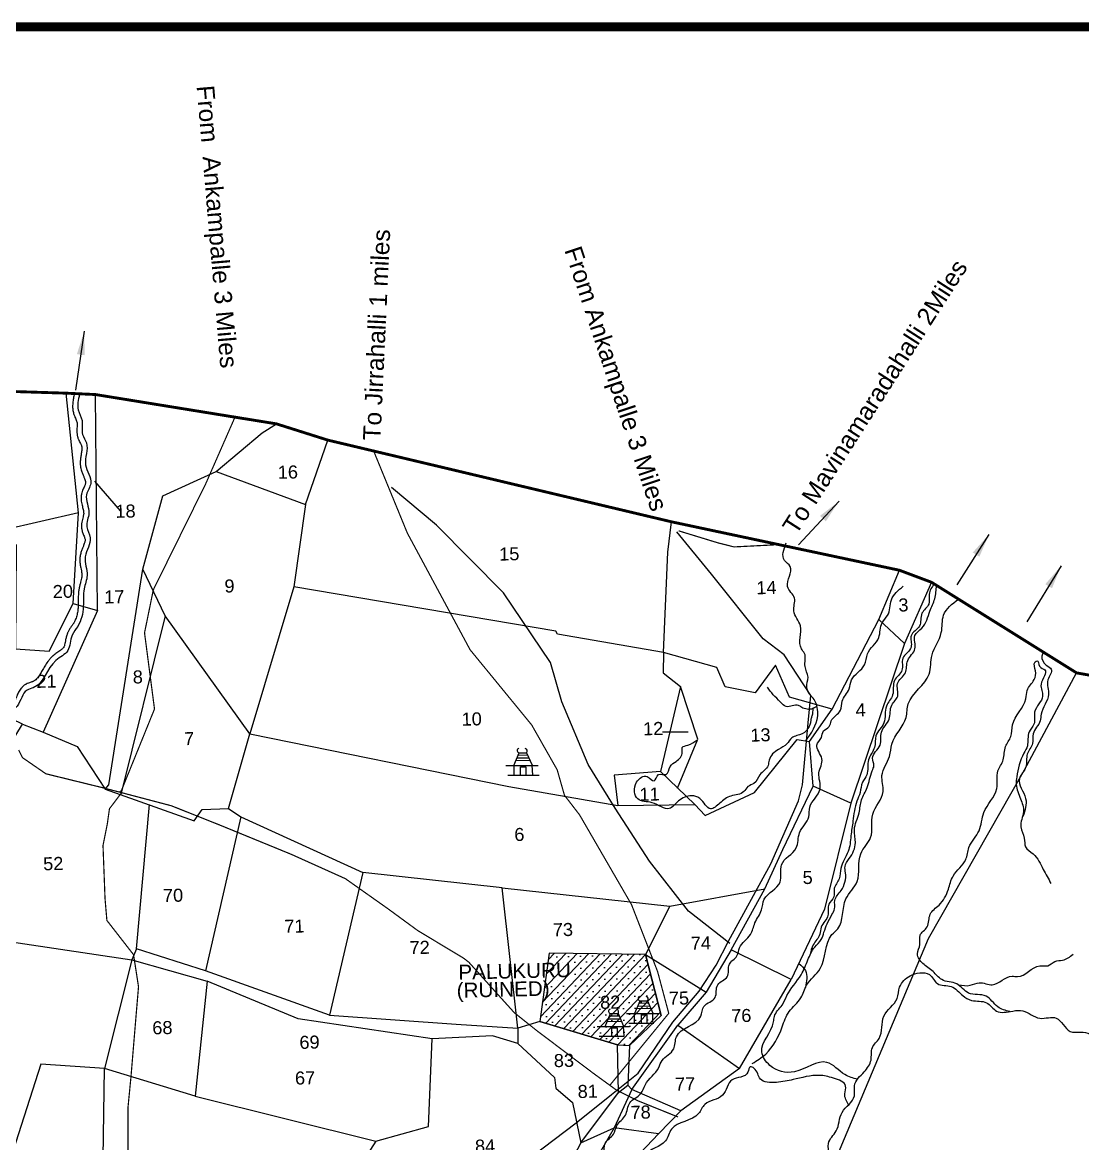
# Model space of a CAD drawing. Header units: feet. Extents: x 738530 to 748259, y 1619282 to 1626133.
# Drawn here: x 744360 to 746137, y 1624255 to 1626133 of the extents above; entities that cross this region are included whole.
import ezdxf
from ezdxf.enums import TextEntityAlignment as Align

# ---------------------------------------------------------------- set-up
doc = ezdxf.new("R2010")
doc.units = ezdxf.units.FT
doc.header["$LTSCALE"] = 15
doc.header["$MEASUREMENT"] = 0
doc.linetypes.add('ACAD_ISO02W100', pattern=[15, 12, -3])
for name, color, linetype in [('PAPER SIZE', 10, 'Continuous'), ('PLOT', 7, 'Continuous'), ('PLOT NO', 7, 'Continuous'), ('ROADS', 6, 'ACAD_ISO02W100'), ('TANKS-STREAM', 4, 'Continuous'), ('VILLAGE', 30, 'Continuous'), ('VILLAGE BOUNDRY', 5, 'Continuous')]:
    doc.layers.add(name, color=color, linetype=linetype)
doc.styles.add('CANAL', font='Cambria.ttf')
doc.styles.get("Standard").update_dxf_attribs({"font": 'arial.ttf'})
doc.linetypes.add('DOTS', pattern='A,1e-06,-3,["●",Standard,S=3,R=0,X=-1.25,Y=-1.25],-3', length=6.000001)
doc.dimstyles.new('CRDS', dxfattribs={"dimtxt": 20, "dimasz": 0.18, "dimexe": 0.18, "dimexo": 0.0625, "dimgap": 0.09, "dimtad": 0, "dimtih": 1, "dimtoh": 1, "dimdec": 0, "dimzin": 2, "dimdsep": 46, "dimtxsty": 'CANAL', "dimcen": 0.09, "dimclrt": 256, "dimadec": 0, "dimazin": 0, "dimtfac": 1, "dimtdec": 0, "dimtofl": 0, "dimtmove": 0, "dimatfit": 3, "dimfxl": 1, "dimtfill": 2, "dimtfillclr": 5, "dimtolj": 1, "dimtzin": 0, "dimarcsym": 0})

msp = doc.modelspace()

# ---------------------------------------------------------------- hatches: boundary and pattern name
at = {"layer": 'VILLAGE'}
h = msp.add_hatch(dxfattribs=at)
h.set_pattern_fill('SACNCR', color=256, scale=150, angle=1.53032, style=0)
h.paths.add_polyline_path([(745357.3, 1624420.8), (745377.3, 1624419.5), (745430.7, 1624469.8), (745404.3, 1624572.4), (745242.6, 1624574.4), (745227.1, 1624460.1)])

# ---------------------------------------------------------------- linework, layer by layer
at = {"layer": 'PAPER SIZE', "color": 5, "const_width": 15}
msp.add_lwpolyline([(738537.5, 1626125.8), (748202.6, 1626125.8), (748202.6, 1619289.5), (738537.5, 1619289.5), (738537.5, 1626125.8)], dxfattribs=at)
at = {"layer": 'PLOT'}
for points in [[(744453.8, 1625311.9), (744433.6, 1625512.3)], [(744486.1, 1625148.1), (744482.6, 1625510)], [(744239, 1625470.5), (744280.9, 1625439.9), (744327.8, 1625283.1), (744349.3, 1625257.9), (744348.6, 1625084), (744404.6, 1625080), (744445.2, 1625160.3), (744486.1, 1625148.1), (744394.7, 1624944.4)], [(744498.7, 1624849.2), (744504.6, 1624856.2), (744561.7, 1625217.5), (744595.6, 1625340.1), (744684.7, 1625380.9), (744761.9, 1625446.1), (744785.9, 1625460.9)], [(744684.7, 1625380.9), (744834.3, 1625325.7), (744871.9, 1625433.7)], [(744524.5, 1625315), (744481.3, 1625364.7)], [(744834.3, 1625325.7), (744815.1, 1625187.8), (744741.1, 1624941.6), (744599.5, 1625139.3), (744561.7, 1625217.5)], [(744445.2, 1625160.3), (744453.8, 1625311.9), (744327.8, 1625283.1)], [(745434.7, 1625078), (745442, 1625245.9), (745447.7, 1625296.9)], [(745883.7, 1625195.6), (745838.7, 1625093), (745795.2, 1625133.2), (745830, 1625215.7)], [(745434.7, 1625078), (745256.7, 1625108.5), (745254.2, 1625113.6), (744815.1, 1625187.8)], [(744599.5, 1625139.3), (744525.2, 1624840.1)], [(745838.7, 1625093), (745748.3, 1624825.5), (745685.3, 1624854), (745679.3, 1624928.9), (745717, 1624983), (745795.2, 1625133.2)], [(745717, 1624983), (745645.6, 1625003), (745622.3, 1625056.6), (745588, 1625010.2), (745538, 1625020.7), (745523.8, 1625052.9), (745434.7, 1625078), (745433.7, 1625043.9), (745463, 1625021), (745429.3, 1624878.6), (745352, 1624872.6), (745357.7, 1624821.6)], [(745196.9, 1622920), (745101.1, 1623175.5), (745122.5, 1623530.2), (745128.5, 1623538.7), (745134.8, 1623594.4), (745247.5, 1623732.3), (745247.6, 1623764.8), (745330.9, 1623864), (745718.7, 1624218.6), (745878.5, 1624599), (746039.4, 1624881.4), (746126.9, 1625043.8)], [(745458.2, 1624850.6), (745492.2, 1624932.7), (745463, 1625021)], [(744210.2, 1624796.5), (744289.5, 1624842.7), (744360.4, 1624958), (744306.7, 1624983.8)], [(744360.4, 1624958), (744394.7, 1624944.4), (744452, 1624920.3), (744498.7, 1624849.2), (744648.1, 1624796.1), (744661.3, 1624815.1), (744705.2, 1624816.5), (744726.3, 1624802.8), (744666.7, 1624544.9), (744551.4, 1624581.4), (744543.5, 1624563)], [(744705.2, 1624816.5), (744741.1, 1624941.6), (745175.5, 1624853.7), (745357.7, 1624821.6), (745487, 1624823.4), (745504.4, 1624805.2), (745586.8, 1624843.3), (745658.3, 1624932.5), (745679.3, 1624928.9)], [(745476, 1624944.5), (745433, 1624944.5)], [(745183.5, 1624888.7), (745183.5, 1624872.5)], [(745215.6, 1624872.5), (745225.9, 1624872.5)], [(745429.3, 1624878.6), (745487, 1624823.4)], [(745748.3, 1624825.5), (745704.3, 1624647.9), (745648.7, 1624530.1), (745548, 1624579.8), (745604.2, 1624682.3), (745634.5, 1624747.9), (745685.3, 1624854)], [(744551.4, 1624581.4), (744573, 1624823.3)], [(744726.3, 1624802.8), (744930.6, 1624709.4), (744874.5, 1624470.7), (744666.7, 1624544.9)], [(745190.4, 1624448.6), (745164.2, 1624683.8), (744930.6, 1624709.4)], [(745164.2, 1624683.8), (745445.1, 1624653.1), (745404.3, 1624572.4), (745242.6, 1624574.4), (745227.1, 1624460.1)], [(745445.1, 1624653.1), (745604.2, 1624682.3)], [(744232.9, 1624609.8), (744543.5, 1624563), (744497.6, 1624381.1)], [(745404.3, 1624572.4), (745430.7, 1624469.8), (745377.3, 1624419.5), (745374.5, 1624353.5)], [(745404.3, 1624572.4), (745506.1, 1624509.1)], [(745548, 1624579.8), (745506.1, 1624509.1), (745458.8, 1624453.5), (745562, 1624381.3), (745648.7, 1624530.1)], [(744543.5, 1624563), (744669.6, 1624527.6), (744649.8, 1624334.7), (744497.6, 1624381.1)], [(744952.4, 1624259.6), (745040.5, 1624283.8), (745047, 1624430.8), (744822.1, 1624464.4), (744669.6, 1624527.6)], [(744874.5, 1624470.7), (745086.9, 1624455.4), (745190.4, 1624448.6), (745190.5, 1624422.9), (745147.7, 1624436), (745047, 1624430.8)], [(745359.3, 1624340.8), (745357.3, 1624420.8), (745227.1, 1624460.1), (745190.4, 1624448.6)], [(745562, 1624381.3), (745463.6, 1624310.4), (745381.2, 1624345.8), (745458.8, 1624453.5)], [(745190.5, 1624422.9), (745251.6, 1624366.2), (745253.9, 1624348.5), (745281.8, 1624324.5), (745295.7, 1624256.8), (745220, 1624112.4)], [(744495.1, 1624231.6), (744497.6, 1624381.1), (744390.9, 1624388.7), (744263.3, 1623992.9)], [(745295.7, 1624256.8), (745359.3, 1624340.8), (745374.5, 1624353.5), (745381.2, 1624345.8)], [(745381.2, 1624345.8), (745351.6, 1624281.6)], [(744649.8, 1624334.7), (744952.4, 1624259.6), (744884.5, 1624154.1), (744495.1, 1624231.6)], [(745463.6, 1624310.4), (745426.3, 1624271.7)], [(744612.8, 1623903.6), (744734.7, 1623928.3), (745028.1, 1623901.8), (745058.8, 1623899), (745147.1, 1623987.9), (745245.4, 1624083.2), (745298.4, 1624141.8), (745344.3, 1624185.6), (745426.3, 1624271.7), (745351.6, 1624281.6), (745251.3, 1624107.7), (745245.4, 1624083.2)], [(745295.7, 1624256.8), (745351.6, 1624281.6)]]:
    msp.add_lwpolyline(points, dxfattribs=at)
at = {"layer": 'PLOT NO'}
for points in [[(745183.5, 1624888.7), (745192.6, 1624910), (745205.1, 1624910), (745214.3, 1624889.1)], [(745170, 1624888.7), (745224.4, 1624888.7)], [(745210.8, 1624897), (745186.7, 1624896.4)], [(745209.1, 1624900.9), (745188.5, 1624900.7)], [(745207, 1624905.8), (745190.6, 1624905.5)], [(745215.6, 1624872.5), (745214.3, 1624889.1)], [(745173.5, 1624872.5), (745215.6, 1624872.5)], [(745194.7, 1624872.6), (745194.7, 1624886.2), (745203.7, 1624886.2), (745203.7, 1624872.5)], [(745386.2, 1624473.9), (745395.2, 1624494.6), (745407.8, 1624494.6), (745416.9, 1624473.7)], [(745413.4, 1624481.6), (745389.3, 1624481)], [(745411.7, 1624485.6), (745391.2, 1624485.3)], [(745409.6, 1624490.4), (745393.3, 1624490.1)], [(745336.6, 1624451.8), (745345.7, 1624473.1), (745358.3, 1624473.1), (745367.4, 1624452.1)], [(745363.9, 1624460.1), (745339.8, 1624459.4)], [(745362.2, 1624464), (745341.7, 1624463.7)], [(745360.1, 1624468.9), (745343.8, 1624468.6)], [(745372.6, 1624473.4), (745427, 1624473.4)], [(745376.2, 1624457.1), (745418.2, 1624457.1)], [(745386.1, 1624457.1), (745386.1, 1624473.8)], [(745397.4, 1624457.2), (745397.4, 1624470.8), (745406.4, 1624470.8), (745406.4, 1624457.1)], [(745416.9, 1624458.9), (745416.9, 1624473.7)], [(745323.1, 1624451.8), (745377.5, 1624451.8)], [(745347.8, 1624435.7), (745347.8, 1624449.3), (745356.8, 1624449.3), (745356.8, 1624435.6)], [(745368.7, 1624435.6), (745367.4, 1624452.1)], [(745326.7, 1624435.6), (745368.7, 1624435.6)]]:
    msp.add_lwpolyline(points, dxfattribs=at)
for centre, radius, start, end in [((745193.1, 1624913.8), 3.84, 108.1137, 262.7738), ((745201.3, 1624912.9), 4.75, 323.1676, 70.9298), ((745395.7, 1624498.4), 3.84, 108.1137, 262.7738), ((745404, 1624497.5), 4.75, 323.1676, 70.9298), ((745346.2, 1624476.9), 3.84, 108.1137, 262.7738), ((745354.5, 1624475.9), 4.75, 323.1676, 70.9298)]:
    msp.add_arc(centre, radius, start, end, dxfattribs=at)
at = {"layer": 'ROADS', "ltscale": 0.1, "const_width": 2}
msp.add_lwpolyline([(744716, 1625471.5), (744667.4, 1625360.9), (744579.4, 1625182.8), (744564.7, 1625110.9), (744581.4, 1624983.3), (744525.9, 1624846.6), (744523, 1624844.5)], dxfattribs=at)
at = {"layer": 'ROADS', "ltscale": 0.15, "const_width": 2}
for points in [[(744948.4, 1625416.2), (745005.2, 1625277.9), (745110.4, 1625082.5), (745213.6, 1624956.6), (745256.3, 1624881.5), (745268.5, 1624838.9), (745293.9, 1624805.9), (745380.9, 1624655.7), (745424.6, 1624543.6), (745443.3, 1624473.6), (745344.8, 1624353.3)], [(745460, 1625281.7), (745526.8, 1625261.3), (745552.7, 1625254.8), (745619.9, 1625258.2)], [(744353.8, 1624914.7), (744360.2, 1624901.8), (744399.4, 1624874.8), (744495.7, 1624851.2), (744609.8, 1624821.2), (744690.2, 1624789.2), (744810.9, 1624739.8), (744901.4, 1624699.1), (744972.9, 1624648.6), (745022.6, 1624612.2), (745099.4, 1624566), (745108.2, 1624559.2), (745184.1, 1624475), (745222.4, 1624444.4), (745315.9, 1624373.9), (745355.5, 1624345.1), (745393.1, 1624326.5), (745458.8, 1624300)], [(744526.1, 1624843), (744505.9, 1624816.2), (744502.3, 1624790.6), (744495.1, 1624754.6), (744498.5, 1624665.7), (744501.6, 1624629.2), (744546.3, 1624571.8), (744554.6, 1624518.3), (744541.9, 1624366.5), (744536.9, 1624315.3), (744537.2, 1624199)]]:
    msp.add_lwpolyline(points, dxfattribs=at)
at = {"layer": 'ROADS', "linetype": 'DOTS', "ltscale": 0.5}
for points in [[(745545.6, 1624590.4), (745476.2, 1624644.9), (745411, 1624728.2), (745353.7, 1624817.3), (745308.5, 1624890.3), (745263.9, 1624995.5), (745244.9, 1625061), (745166.5, 1625178.1), (745054, 1625291.4), (744978.7, 1625354.2)], [(745214.5, 1624234.4), (745288, 1624290.3), (745347.4, 1624337.5), (745391.9, 1624373.6), (745450, 1624458.6), (745494.2, 1624510.5), (745522.6, 1624554.2), (745543.3, 1624594.2), (745614.3, 1624724), (745661, 1624829.4), (745667.5, 1624856.5), (745677.2, 1624960.4), (745681.2, 1625006.2), (745637, 1625074.1), (745601.4, 1625100.7), (745515.1, 1625208.9), (745456.8, 1625279.8)]]:
    msp.add_lwpolyline(points, dxfattribs=at)
at = {"layer": 'TANKS-STREAM'}
for points in [[(744455.6, 1625509.9), (744453.7, 1625484.2), (744460, 1625466.4), (744460.9, 1625443.2), (744467.3, 1625429), (744466, 1625392.3), (744474.6, 1625361.1), (744467.5, 1625342.2), (744471.4, 1625311.4), (744467.9, 1625288.7), (744473.6, 1625270.2), (744465.3, 1625238.4), (744468.4, 1625207.2), (744463.5, 1625184.5), (744462.1, 1625154.9), (744452.7, 1625121.7), (744443.4, 1625107.1), (744436, 1625081.1), (744416.1, 1625064.7), (744378.3, 1625019), (744367.8, 1625015), (744351, 1624988.2), (744343.7, 1624979.8), (744342.4, 1624967), (744342, 1624950.6), (744344.8, 1624930.1), (744346, 1624913.9), (744339.3, 1624901.8), (744341.3, 1624884), (744329.3, 1624850.5), (744333.3, 1624839.4), (744328.4, 1624807), (744331, 1624784.2), (744314.4, 1624751), (744315, 1624726.3), (744301.8, 1624705.8), (744299.1, 1624671.3), (744289.1, 1624653), (744283.2, 1624629.7), (744268.9, 1624604.6), (744258.3, 1624575.6), (744245.3, 1624559.9), (744239.6, 1624527.3), (744226.2, 1624509.6), (744222.1, 1624490.1), (744230.7, 1624462.4), (744241.2, 1624455.4), (744251.2, 1624439.7), (744264.9, 1624433.6), (744275.4, 1624417.8), (744277.2, 1624408), (744300, 1624388.8), (744308, 1624368.8), (744316.3, 1624339.7), (744310.8, 1624323.1), (744314.1, 1624309.3), (744307.7, 1624294.7), (744298.7, 1624269.5), (744288.8, 1624258.6), (744285.7, 1624232.5), (744272.5, 1624213), (744269.5, 1624180.2), (744260.2, 1624166.6), (744262.3, 1624131.9), (744267, 1624111.7), (744270, 1624075.8), (744266.1, 1624058.4), (744266.8, 1624038.7), (744252.2, 1624023), (744241.9, 1624017.1), (744234.6, 1624000.6), (744218.4, 1623985.3), (744197, 1623975.2), (744183.6, 1623954.9), (744160.6, 1623944.2), (744157.5, 1623928.1), (744157.7, 1623907.3), (744156.1, 1623892.6), (744162.5, 1623871.5), (744168.5, 1623839.9), (744179, 1623813.3), (744181.5, 1623794.7), (744190.3, 1623770.1), (744190.2, 1623740.6), (744191.8, 1623738.3)], [(745673.3, 1624929.9), (745692.9, 1624971.6), (745687, 1624999), (745679.5, 1625008.4), (745674.5, 1625019.5), (745676.7, 1625036.5), (745671.7, 1625054.6), (745670.8, 1625076.5), (745665.6, 1625084.2), (745664.1, 1625122.6), (745652.8, 1625147.5), (745653.9, 1625169.1), (745642.5, 1625188.3), (745646.8, 1625221.8), (745637.4, 1625232.3), (745640, 1625261.4)], [(745759.5, 1624363.1), (745738.6, 1624371), (745708.5, 1624391.5), (745653.8, 1624375.6), (745612.9, 1624386.4), (745599.2, 1624408.9), (745619.1, 1624459.6), (745620.3, 1624468.4), (745633.2, 1624487.4), (745641.2, 1624503.2), (745665.2, 1624538.3), (745676.6, 1624563.2), (745688, 1624584.4), (745698.7, 1624597), (745703.4, 1624609.6), (745708.9, 1624623.4), (745716.9, 1624639.1), (745721.3, 1624648.7), (745721.6, 1624662.8), (745732.1, 1624679.2), (745739.6, 1624709.1), (745738.8, 1624719.7), (745745.9, 1624732.8), (745756.2, 1624759.6), (745754.5, 1624781), (745762.2, 1624809.2), (745766.5, 1624831.2), (745776, 1624851.6), (745784.3, 1624879.8), (745787.2, 1624888.3), (745784.9, 1624900.9), (745797.5, 1624922.9), (745799.7, 1624944.3), (745812.7, 1624966.1), (745817, 1624989.8), (745827, 1625004.7), (745826.6, 1625026), (745839.9, 1625043.8), (745843.8, 1625064.5), (745856, 1625084.3), (745856, 1625106.2), (745867.7, 1625118.8), (745881, 1625147.4), (745889.1, 1625168.1), (745892.2, 1625190.3)], [(745888.2, 1625192.8), (745879.7, 1625175.3), (745879.3, 1625159.1), (745867.7, 1625143.7), (745863.5, 1625122.2), (745849.5, 1625106.1), (745849.5, 1625087.1), (745835.6, 1625068.2), (745834.2, 1625048.3), (745821.6, 1625030.9), (745818.5, 1625006.9), (745808.1, 1624988.2), (745804, 1624960.3), (745790.5, 1624938.5), (745788.2, 1624919.1), (745778, 1624898.4), (745775.2, 1624872.8), (745768, 1624860.5), (745764, 1624843.4), (745758.7, 1624829.1), (745752, 1624795.4), (745748.7, 1624771), (745744, 1624744.6), (745731.7, 1624716.4), (745729, 1624698.9), (745720.6, 1624682.4), (745720, 1624668.7), (745711.5, 1624656.3), (745710.2, 1624637.6), (745699, 1624618.1), (745696.6, 1624606), (745685.4, 1624588.5), (745680.4, 1624571.9)], [(744899.1, 1623056.6), (744891.6, 1623074.5), (744880.4, 1623102), (744873.5, 1623115.7), (744865.4, 1623131), (744857.3, 1623149.2), (744852.1, 1623168.2), (744838.7, 1623181.3), (744835, 1623205.2), (744832.8, 1623233.2), (744822.3, 1623252.3), (744817.1, 1623311.8), (744821.2, 1623328.8), (744813.7, 1623351.2), (744824.4, 1623391.1), (744847.2, 1623426.2), (744846.6, 1623447), (744861.2, 1623474.6), (744861.4, 1623495.4), (744878.3, 1623517.2), (744888.1, 1623551.4), (744886, 1623568.3), (744886.8, 1623591), (744880.2, 1623615.3), (744881.4, 1623649.3), (744885.2, 1623660.5), (744882.8, 1623675), (744899, 1623698.6), (744914.7, 1623708.3), (744949, 1623741.9), (744979.2, 1623787.2), (744987.3, 1623798.1), (745002.4, 1623815.2), (745009.1, 1623826.1), (745021.7, 1623839.6), (745032.5, 1623863.9), (745051.9, 1623882.6), (745058.8, 1623899), (745090.2, 1623917.1), (745105.3, 1623940.4), (745131.4, 1623955.5), (745141.5, 1623973.6), (745166.8, 1623996.9), (745189.6, 1624029.1), (745214.4, 1624062.1), (745226.5, 1624085.1), (745249.9, 1624101.7), (745263, 1624120.4), (745284.8, 1624142.4), (745302.3, 1624186.9), (745314.4, 1624204.6), (745320.3, 1624220.6), (745333.9, 1624238.3), (745336.8, 1624256), (745350.7, 1624271.1), (745356.5, 1624285.5), (745370.7, 1624303), (745378, 1624323.8), (745396.6, 1624339.1), (745403.8, 1624353.5), (745426.6, 1624382.8), (745432.1, 1624394.5), (745451.6, 1624414), (745456.1, 1624434.3), (745496.9, 1624468.7), (745502.3, 1624485.3), (745520.9, 1624499.9), (745525.4, 1624521.5), (745541.4, 1624534.7), (745544.9, 1624555.8), (745557.5, 1624569.8), (745561.9, 1624583.4), (745580.3, 1624605.7), (745587.8, 1624625), (745598.9, 1624647.2), (745603.3, 1624664.7), (745629.9, 1624693.2), (745632.3, 1624722.2), (745656.8, 1624750.6), (745662.7, 1624776.1), (745678, 1624802.9), (745679.6, 1624818.7), (745696.9, 1624848.8), (745695.1, 1624876.2), (745700, 1624900.1), (745691.5, 1624922.9), (745699.2, 1624935.7), (745702.6, 1624946.5), (745712.3, 1624954), (745715.5, 1624963.3), (745731, 1624981.1), (745734.1, 1624996.2), (745745.7, 1625017), (745749.7, 1625032), (745771.4, 1625057.3), (745776.4, 1625075.6), (745795.3, 1625103), (745801, 1625127.9), (745810, 1625140), (745816.4, 1625166.1), (745836.4, 1625189)], [(745583.3, 1624389.6), (745605.8, 1624405.4), (745633.4, 1624450.9), (745645.1, 1624476.7), (745664.7, 1624499.5), (745674.3, 1624521), (745697.1, 1624548.6), (745716.9, 1624605.5), (745726.5, 1624615.2), (745740.2, 1624665.1), (745759.1, 1624694.4), (745765.1, 1624740.8), (745781.6, 1624768.2), (745785.3, 1624807.1), (745802.5, 1624845.1), (745800.7, 1624871.9), (745813.3, 1624904), (745817.3, 1624924.6), (745841, 1624969.3), (745844.8, 1624991.7), (745879.8, 1625041.9), (745884.6, 1625073.8), (745900.1, 1625111.2), (745904, 1625140.6), (745928.9, 1625167.4)], [(746071.2, 1625078.6), (746068.5, 1625071.9), (746076.1, 1625057), (746084.4, 1625050), (746078.9, 1625032), (746079.8, 1625007.6), (746067.3, 1624974.5), (746065.8, 1624963.5), (746054.1, 1624941.8), (746053, 1624925.6), (746044.1, 1624907.8), (746041.9, 1624886.1), (746030.9, 1624866.6), (746041.5, 1624833.5), (746037, 1624803.5)], [(746015.1, 1624476.6), (745994.6, 1624484.5), (745975.1, 1624502.4), (745945.9, 1624507.5), (745925.9, 1624522.9), (745900.9, 1624530), (745886.3, 1624543.6), (745869, 1624557.1), (745860.1, 1624573.1), (745864.2, 1624588.9), (745864.5, 1624604.3), (745876.3, 1624618.4), (745881.5, 1624639.5), (745896.3, 1624655), (745911.9, 1624681.3), (745920, 1624703.6), (745941.1, 1624731.1), (745946.3, 1624751.3), (745963.4, 1624779.4), (745971.5, 1624810.1), (745993, 1624849.9), (745995.1, 1624879.6), (746003.9, 1624898.2), (746007.7, 1624920.3), (746016.7, 1624937.1), (746019.7, 1624957), (746041.8, 1625000.5), (746044.2, 1625014.5), (746055.7, 1625032.5), (746058.1, 1625047.2), (746057.6, 1625062.2), (746060.4, 1625064), (746064.7, 1625055.3), (746073.8, 1625048.9), (746067.4, 1625024.8), (746069.9, 1625005), (746056.5, 1624978), (746055.4, 1624957.7), (746047.3, 1624944.8), (746044.3, 1624921.7), (746038.3, 1624909.1), (746026.5, 1624869.8), (746025.6, 1624857.2), (746033, 1624832.7), (746037.8, 1624811.6), (746033.3, 1624785.7), (746039.2, 1624766.9), (746041.2, 1624752.5), (746053.8, 1624740.6), (746071.1, 1624714.7), (746083.9, 1624691.2)], [(745690.7, 1624987.2), (745684.5, 1624983.8), (745666.1, 1624986.1), (745660.7, 1624989.3), (745640.1, 1624987.3), (745630.3, 1624995.2), (745618.4, 1625007.2), (745608.8, 1625019.8)], [(745685, 1624985), (745683.2, 1624971.5), (745681.6, 1624966.1), (745680.8, 1624960.1), (745678.5, 1624954.1), (745674.2, 1624947.1), (745658.2, 1624938.7), (745649.6, 1624934.9), (745641.2, 1624924.8), (745627.3, 1624915.5), (745611.5, 1624897.8), (745609.7, 1624888.5), (745596, 1624873.2), (745586.1, 1624858.6), (745576, 1624853.3), (745569.3, 1624845), (745547.5, 1624837.6), (745528.9, 1624825.5), (745513.4, 1624816.2), (745495.3, 1624833.5), (745481.7, 1624838), (745459.7, 1624829.4), (745444.1, 1624816.4), (745415.6, 1624826.3), (745391.3, 1624832.7), (745386, 1624844.6), (745389.5, 1624860.9), (745407.3, 1624870), (745418.6, 1624863), (745426.2, 1624873.4), (745439.1, 1624873.7), (745445.7, 1624887), (745455.7, 1624895.6), (745465.9, 1624911.2), (745466, 1624918.7), (745475.2, 1624922.8), (745490.4, 1624931.2)], [(745928.7, 1624521.3), (745948.6, 1624520.5), (745963.8, 1624524.8), (745985.6, 1624521.5), (746019, 1624535.9), (746028, 1624535), (746065.2, 1624553.3), (746078.4, 1624553.4), (746090.5, 1624560.5), (746103.4, 1624562.7), (746121, 1624572.5)], [(745661.4, 1624557.1), (745672.5, 1624545.1), (745672.3, 1624517)], [(745666.4, 1624165.6), (745661.3, 1624174.2), (745663.5, 1624188.4), (745689.9, 1624216.7), (745711, 1624237.1), (745710.9, 1624255.7), (745724, 1624276.6), (745733.8, 1624307.5), (745754.4, 1624335.4), (745754.6, 1624352.4), (745771, 1624375.8), (745782.3, 1624395.4), (745784.6, 1624416.1), (745795.9, 1624431.7), (745803.7, 1624468.6), (745826.1, 1624498.6), (745830.3, 1624517.4), (745847.7, 1624536.6), (745863.9, 1624541.2), (745880.3, 1624538.5), (745893.6, 1624523.4), (745916.7, 1624518.4), (745936.2, 1624503.2), (745950.8, 1624495.2), (745976.1, 1624491.2), (745992.7, 1624477.4), (746019.8, 1624477.4), (746036.7, 1624477.8), (746065.3, 1624465.4), (746092.7, 1624465.7), (746116.1, 1624443.4), (746149.2, 1624438.6), (746158, 1624430.1), (746169.1, 1624429.4), (746194.1, 1624418), (746226.3, 1624413.4)], [(745744.6, 1624320.2), (745738.3, 1624338.5), (745739.8, 1624351.7), (745719.2, 1624365), (745695.6, 1624369.7), (745651.7, 1624362.5), (745623.7, 1624358), (745596.8, 1624363.5), (745586.1, 1624381.6), (745580, 1624383.8), (745576.1, 1624375.3), (745549.7, 1624362.3), (745533.4, 1624336.3), (745503.7, 1624321.1), (745493.3, 1624305.6), (745447.8, 1624279.4), (745437.7, 1624259.8), (745404.9, 1624236.4), (745399.4, 1624218), (745354.4, 1624173.4), (745352.4, 1624161), (745328.5, 1624138.7), (745300.4, 1624117.7), (745291.3, 1624102.6), (745256.1, 1624083.2), (745246.5, 1624055.4), (745208.9, 1624023.8), (745200.1, 1623997), (745173.9, 1623967.9), (745165.5, 1623961.6), (745146.8, 1623932.2), (745126.5, 1623919), (745103, 1623903), (745091, 1623884.1), (745059, 1623863), (745040.8, 1623833.1), (745020.5, 1623815), (745013.8, 1623793.7), (744976.7, 1623752.4), (744968.5, 1623732.7), (744934.4, 1623703.3), (744918.2, 1623669.3), (744912.9, 1623632.7), (744914.3, 1623607.9), (744903.8, 1623576.7), (744908.6, 1623544.7), (744880.4, 1623492.2), (744882.6, 1623455.6), (744858.5, 1623395.3), (744860.1, 1623360.9), (744848, 1623307.3), (744855.5, 1623271.1), (744855.1, 1623228.4), (744862.5, 1623204.9), (744865.4, 1623183.8), (744874.9, 1623169.6), (744878.8, 1623149.5), (744890.5, 1623138.2), (744895.6, 1623110.4), (744909.1, 1623086.9), (744908, 1623067), (744894.8, 1623054.4), (744878.1, 1623053.7), (744863.4, 1623056.4), (744842.7, 1623061), (744821, 1623064.6), (744799.4, 1623062.2), (744777.5, 1623067), (744755.8, 1623065.3), (744737.6, 1623073.7), (744716.3, 1623069.3), (744690.3, 1623083), (744672.5, 1623078.8), (744650.7, 1623085.7), (744625.4, 1623090.3), (744603.5, 1623085.4), (744582.3, 1623088.1), (744572.7, 1623083.6), (744551, 1623084.6), (744533.3, 1623076.3), (744517.2, 1623076.3), (744494.3, 1623061.1), (744470.4, 1623054.3), (744467, 1623047.5)]]:
    msp.add_spline(points, degree=3, dxfattribs=at)
msp.add_open_spline([(744447.2, 1625511.3), (744447.1, 1625510.7), (744446.9, 1625510), (744446.5, 1625508.1), (744446.2, 1625506.8), (744445.4, 1625503), (744445, 1625500.5), (744444.3, 1625495.3), (744444.1, 1625492.5), (744444.2, 1625487.6), (744444.3, 1625485.4), (744444.9, 1625482.1), (744445.1, 1625481), (744445.7, 1625478.8), (744446, 1625477.8), (744446.9, 1625475.1), (744447.5, 1625473.6), (744448.6, 1625470.9), (744449.1, 1625469.7), (744450.1, 1625467.5), (744450.5, 1625466.5), (744451.1, 1625464.7), (744451.3, 1625463.9), (744451.5, 1625463.2), (744451.5, 1625463.1), (744451.6, 1625462.8), (744451.6, 1625462.7), (744451.6, 1625462.4), (744451.6, 1625462.2), (744451.7, 1625461.7), (744451.7, 1625461.3), (744451.8, 1625460.1), (744451.8, 1625459), (744451.7, 1625456.7), (744451.6, 1625455.4), (744451.4, 1625452.5), (744451.4, 1625451), (744451.3, 1625447.6), (744451.4, 1625445.8), (744451.7, 1625443.2), (744451.8, 1625442.4), (744452.1, 1625440.8), (744452.3, 1625439.9), (744452.6, 1625438.7), (744452.7, 1625438.3), (744452.9, 1625437.6), (744453, 1625437.3), (744453.4, 1625436.3), (744453.6, 1625435.6), (744454.4, 1625433.6), (744455, 1625432.3), (744456.2, 1625430), (744456.8, 1625429), (744457.7, 1625427.1), (744458.2, 1625426.3), (744458.8, 1625425), (744459, 1625424.4), (744459.2, 1625423.9), (744459.2, 1625423.8), (744459.3, 1625423.6), (744459.3, 1625423.5), (744459.4, 1625423.1), (744459.5, 1625422.9), (744459.6, 1625422.1), (744459.7, 1625421.4), (744459.7, 1625419.8), (744459.7, 1625419), (744459.6, 1625417), (744459.4, 1625416), (744459.1, 1625413.7), (744458.9, 1625412.4), (744458.4, 1625409.3), (744458.1, 1625407.3), (744457.4, 1625403.1), (744457.2, 1625400.9), (744456.9, 1625396.6), (744456.9, 1625394.5), (744457.1, 1625391.6), (744457.2, 1625390.9), (744457.4, 1625389.5), (744457.5, 1625388.7), (744457.7, 1625387.3), (744457.9, 1625386.7), (744458.4, 1625384.7), (744458.7, 1625383.4), (744459.7, 1625380.1), (744460.5, 1625378.2), (744461.9, 1625374.7), (744462.6, 1625373.1), (744463.8, 1625370.1), (744464.4, 1625368.7), (744465.3, 1625366.3), (744465.6, 1625365.2), (744465.9, 1625363.7), (744466, 1625363.2), (744466, 1625362.4), (744466, 1625362.1), (744466, 1625361.8), (744466, 1625361.7), (744466, 1625361.6), (744466, 1625361.6), (744466, 1625361.4), (744465.9, 1625361.4), (744465.9, 1625361.1), (744465.8, 1625361), (744465.6, 1625360.3), (744465.4, 1625359.7), (744464.8, 1625358.2), (744464.4, 1625357.4), (744463.6, 1625355.5), (744463.1, 1625354.5), (744462, 1625352.2), (744461.5, 1625351), (744460.4, 1625348.4), (744459.9, 1625346.9), (744459.4, 1625344.8), (744459.3, 1625344.4), (744459.1, 1625343.5), (744459, 1625343.1), (744458.8, 1625342.3), (744458.8, 1625341.9), (744458.6, 1625340.7), (744458.5, 1625340), (744458.4, 1625337.4), (744458.4, 1625335.6), (744458.6, 1625332.2), (744458.9, 1625330.6), (744459.4, 1625327.6), (744459.7, 1625326.2), (744460.3, 1625323.5), (744460.6, 1625322.2), (744461.3, 1625319.8), (744461.5, 1625318.7), (744462.1, 1625316.3), (744462.3, 1625315.1), (744462.6, 1625312.9), (744462.7, 1625312), (744462.7, 1625311), (744462.7, 1625310.8), (744462.7, 1625310.3), (744462.7, 1625310), (744462.6, 1625309.1), (744462.5, 1625308.7), (744462.2, 1625307.3), (744462, 1625306.2), (744461.4, 1625303.7), (744461, 1625302.4), (744460.3, 1625299.4), (744460, 1625297.8), (744459.4, 1625294.5), (744459.2, 1625293), (744459.1, 1625290.1), (744459.1, 1625288.8), (744459.2, 1625287.1), (744459.2, 1625286.7), (744459.3, 1625285.9), (744459.3, 1625285.6), (744459.4, 1625284.9), (744459.5, 1625284.6), (744459.6, 1625283.7), (744459.8, 1625283.1), (744460.2, 1625281.3), (744460.5, 1625280.2), (744461.1, 1625278.2), (744461.5, 1625277.2), (744462.3, 1625275), (744462.8, 1625273.8), (744463.7, 1625271.7), (744464, 1625270.7), (744464.6, 1625269.1), (744464.8, 1625268.4), (744465, 1625267.7), (744465, 1625267.5), (744465.1, 1625267.3), (744465.1, 1625267.2), (744465.1, 1625267.1), (744465.1, 1625267), (744465.1, 1625266.8), (744465.1, 1625266.6), (744465.1, 1625266), (744465.1, 1625265.5), (744464.9, 1625264.4), (744464.7, 1625263.7), (744464.3, 1625262.2), (744464, 1625261.3), (744463.4, 1625259.5), (744463, 1625258.5), (744462, 1625255.9), (744461.4, 1625254.3), (744460, 1625250.8), (744459.3, 1625249), (744458, 1625244.9), (744457.4, 1625242.8), (744456.9, 1625239.9), (744456.8, 1625239.3), (744456.5, 1625237.6), (744456.4, 1625236.5), (744456.3, 1625234.3), (744456.3, 1625233.2), (744456.4, 1625229.9), (744456.6, 1625227.8), (744457.1, 1625223.7), (744457.5, 1625221.8), (744458.1, 1625218.2), (744458.5, 1625216.5), (744459.1, 1625213.4), (744459.3, 1625211.9), (744459.6, 1625209.3), (744459.7, 1625208.1), (744459.7, 1625206.8), (744459.7, 1625206.6), (744459.7, 1625206.2), (744459.7, 1625205.9), (744459.6, 1625205.3), (744459.6, 1625204.8), (744459.3, 1625203.1), (744459.1, 1625201.7), (744458.4, 1625198.8), (744458, 1625197.2), (744457.1, 1625193.8), (744456.6, 1625192), (744455.9, 1625189.3), (744455.7, 1625188.5), (744455.4, 1625187.1), (744455.3, 1625186.5), (744455.1, 1625185.5), (744455, 1625185), (744454.8, 1625184), (744454.7, 1625183.5), (744454.5, 1625182), (744454.4, 1625181.1), (744454.1, 1625178.2), (744453.9, 1625176.3), (744453.7, 1625171.4), (744453.6, 1625168.4), (744453.6, 1625162.7), (744453.6, 1625159.9), (744453.5, 1625156.5), (744453.5, 1625155.6), (744453.4, 1625154.1), (744453.3, 1625153.5), (744453.3, 1625152.1), (744453.2, 1625151.5), (744453, 1625149.5), (744452.9, 1625148.3), (744452.3, 1625144.4), (744451.8, 1625141.9), (744450.4, 1625136.8), (744449.5, 1625134.3), (744448.1, 1625131.2), (744447.8, 1625130.5), (744447.2, 1625129.3), (744446.9, 1625128.8), (744446.5, 1625128), (744446.2, 1625127.7), (744445.9, 1625127.1), (744445.7, 1625126.8), (744445.4, 1625126.3), (744445.2, 1625126), (744444.7, 1625125.2), (744444.3, 1625124.6), (744443, 1625122.9), (744442.1, 1625121.6), (744440.2, 1625118.9), (744439.2, 1625117.3), (744437.8, 1625115), (744437.4, 1625114.3), (744436.7, 1625112.9), (744436.3, 1625112.2), (744435.8, 1625111), (744435.6, 1625110.5), (744435.1, 1625109.4), (744435, 1625108.9), (744434.4, 1625107.3), (744434.1, 1625106.3), (744433.3, 1625103.4), (744432.8, 1625101.5), (744432.2, 1625098.1), (744431.9, 1625096.4), (744431.3, 1625093.5), (744431.1, 1625092.1), (744430.5, 1625089.8), (744430.2, 1625088.8), (744429.7, 1625087.5), (744429.5, 1625087.1), (744429.3, 1625086.7), (744429.3, 1625086.6), (744429.2, 1625086.4), (744429.1, 1625086.3), (744429, 1625086.2), (744429, 1625086.1), (744428.8, 1625085.9), (744428.7, 1625085.7), (744428.2, 1625085.2), (744427.8, 1625084.7), (744426.6, 1625083.7), (744426, 1625083.2), (744424.4, 1625082), (744423.5, 1625081.4), (744421.6, 1625080.1), (744420.6, 1625079.4), (744418.3, 1625077.9), (744417.2, 1625077.1), (744415.1, 1625075.6), (744414.3, 1625075), (744413, 1625073.9), (744412.5, 1625073.5), (744411.7, 1625072.8), (744411.3, 1625072.5), (744410.6, 1625071.8), (744410.2, 1625071.4), (744409.1, 1625070.4), (744408.4, 1625069.7), (744406.4, 1625067.6), (744405.2, 1625066.1), (744402, 1625062.1), (744400.2, 1625059.5), (744397, 1625054.4), (744395.6, 1625051.9), (744392.8, 1625047.1), (744391.5, 1625044.9), (744389, 1625040.7), (744387.8, 1625038.8), (744385.6, 1625035.8), (744384.7, 1625034.6), (744382.8, 1625032.7), (744381.9, 1625031.8), (744380.2, 1625030.6), (744379.4, 1625030.1), (744378.4, 1625029.6), (744378.2, 1625029.5), (744377.8, 1625029.3), (744377.7, 1625029.2), (744377.4, 1625029.1), (744377.3, 1625029.1), (744377, 1625029), (744376.9, 1625028.9), (744376.5, 1625028.8), (744376.1, 1625028.7), (744375, 1625028.3), (744374.2, 1625028), (744372.3, 1625027.4), (744371.2, 1625027.1), (744368.8, 1625026.2), (744367.6, 1625025.6), (744365.9, 1625024.7), (744365.5, 1625024.5), (744364.4, 1625023.9), (744363.8, 1625023.5), (744362.4, 1625022.5), (744361.8, 1625022), (744360, 1625020.5), (744359, 1625019.3), (744357.1, 1625017.1), (744356.2, 1625015.9), (744354.8, 1625013.7), (744354.1, 1625012.6), (744353, 1625010.4), (744352.5, 1625009.3), (744351.3, 1625006.7), (744350.6, 1625005.2), (744349.4, 1625002.5), (744348.8, 1625001.2), (744347.7, 1624998.8), (744347.2, 1624997.8), (744346.4, 1624996.5), (744346.1, 1624996.1), (744345.7, 1624995.5), (744345.5, 1624995.3), (744345.3, 1624995), (744345.2, 1624994.9), (744345, 1624994.7), (744345, 1624994.6), (744344.6, 1624994.2), (744344.4, 1624994), (744343.7, 1624993.2), (744343.1, 1624992.7), (744341.8, 1624991.4), (744341.1, 1624990.7), (744339.6, 1624989), (744339, 1624988.2), (744337.9, 1624986.7), (744337.5, 1624986.1), (744336.9, 1624985.1), (744336.7, 1624984.8), (744336.4, 1624984.1), (744336.2, 1624983.8), (744335.9, 1624983.2), (744335.8, 1624982.9), (744335.4, 1624982), (744335.2, 1624981.4), (744334.6, 1624979.5), (744334.3, 1624978.3), (744333.9, 1624975.9), (744333.8, 1624974.8), (744333.7, 1624972.7), (744333.7, 1624971.7), (744333.6, 1624969.9), (744333.7, 1624969), (744333.7, 1624967.7), (744333.7, 1624967.1), (744333.7, 1624966.3), (744333.7, 1624966.1), (744333.7, 1624965.6), (744333.7, 1624965.4), (744333.7, 1624965), (744333.7, 1624964.8), (744333.7, 1624964.3), (744333.7, 1624963.9), (744333.7, 1624962.7), (744333.7, 1624961.9), (744333.6, 1624959.4), (744333.5, 1624957.8), (744333.4, 1624954.2), (744333.3, 1624952.3), (744333.3, 1624949.6), (744333.3, 1624948.8), (744333.3, 1624947.3), (744333.4, 1624946.6), (744333.5, 1624944.3), (744333.6, 1624942.9), (744334.1, 1624938.4), (744334.5, 1624935.5), (744335.2, 1624931.7), (744335.4, 1624930.9), (744335.7, 1624929.3), (744335.9, 1624928.6), (744336.2, 1624927.4), (744336.3, 1624926.9), (744336.5, 1624926.1), (744336.6, 1624925.7), (744336.7, 1624924.9), (744336.8, 1624924.6), (744337.1, 1624923.5), (744337.2, 1624922.8), (744337.6, 1624921.2), (744337.8, 1624920.3), (744338, 1624918.8), (744338.1, 1624918.1), (744338.1, 1624917.4), (744338.1, 1624917.1), (744338.1, 1624916.9), (744338, 1624916.8), (744338, 1624916.8)], degree=3, knots=[0, 0, 0, 0, 1.957375, 1.957375, 5.872126, 5.872126, 12.732151, 12.732151, 19.592175, 19.592175, 24.649026, 24.649026, 27.155588, 27.155588, 29.662151, 29.662151, 33.814718, 33.814718, 37.967286, 37.967286, 42.119853, 42.119853, 46.272421, 46.272421, 47.069798, 47.069798, 48.068834, 48.068834, 49.06787, 49.06787, 51.065941, 51.065941, 55.305569, 55.305569, 59.545197, 59.545197, 63.784825, 63.784825, 68.024453, 68.024453, 69.57655, 69.57655, 71.404842, 71.404842, 72.123315, 72.123315, 72.841788, 72.841788, 74.278734, 74.278734, 77.665782, 77.665782, 81.052831, 81.052831, 84.439879, 84.439879, 87.826927, 87.826927, 88.738266, 88.738266, 89.649605, 89.649605, 91.472284, 91.472284, 95.671215, 95.671215, 99.870147, 99.870147, 104.069078, 104.069078, 108.26801, 108.26801, 114.067265, 114.067265, 119.86652, 119.86652, 124.636202, 124.636202, 126.258654, 126.258654, 127.79314, 127.79314, 129.327626, 129.327626, 132.396599, 132.396599, 137.555622, 137.555622, 142.714644, 142.714644, 147.873667, 147.873667, 153.032689, 153.032689, 156.579822, 156.579822, 160.126954, 160.126954, 161.013848, 161.013848, 161.796977, 161.796977, 162.580105, 162.580105, 164.146362, 164.146362, 167.547929, 167.547929, 170.949497, 170.949497, 174.351065, 174.351065, 177.752633, 177.752633, 181.154201, 181.154201, 182.126674, 182.126674, 182.917005, 182.917005, 183.707335, 183.707335, 185.287997, 185.287997, 189.130861, 189.130861, 192.973725, 192.973725, 196.816589, 196.816589, 200.659453, 200.659453, 204.502318, 204.502318, 209.342363, 209.342363, 214.182408, 214.182408, 215.263852, 215.263852, 217.426738, 217.426738, 219.589624, 219.589624, 223.885843, 223.885843, 228.182062, 228.182062, 232.478281, 232.478281, 236.040631, 236.040631, 238.619272, 238.619272, 239.422841, 239.422841, 240.051956, 240.051956, 240.681072, 240.681072, 241.939302, 241.939302, 244.455763, 244.455763, 246.972224, 246.972224, 250.663569, 250.663569, 254.354915, 254.354915, 258.04626, 258.04626, 259.791428, 259.791428, 260.556328, 260.556328, 261.321229, 261.321229, 262.851029, 262.851029, 266.562424, 266.562424, 270.273818, 270.273818, 273.985212, 273.985212, 277.696607, 277.696607, 282.983865, 282.983865, 288.271123, 288.271123, 293.558381, 293.558381, 294.802204, 294.802204, 297.289849, 297.289849, 299.777494, 299.777494, 305.173979, 305.173979, 310.570464, 310.570464, 315.966949, 315.966949, 321.363434, 321.363434, 326.759919, 326.759919, 327.916654, 327.916654, 329.073389, 329.073389, 331.386859, 331.386859, 337.01541, 337.01541, 342.643962, 342.643962, 348.272513, 348.272513, 350.562421, 350.562421, 352.072125, 352.072125, 353.370467, 353.370467, 354.668809, 354.668809, 357.265494, 357.265494, 362.458862, 362.458862, 371.349583, 371.349583, 380.240304, 380.240304, 383.222843, 383.222843, 385.566189, 385.566189, 387.909534, 387.909534, 392.596226, 392.596226, 401.969609, 401.969609, 412.65536, 412.65536, 415.707682, 415.707682, 417.997592, 417.997592, 419.713505, 419.713505, 420.95718, 420.95718, 422.200855, 422.200855, 424.688206, 424.688206, 429.478592, 429.478592, 434.268977, 434.268977, 436.157346, 436.157346, 437.833337, 437.833337, 439.074624, 439.074624, 440.315912, 440.315912, 442.798487, 442.798487, 447.637989, 447.637989, 452.477492, 452.477492, 457.316995, 457.316995, 462.156497, 462.156497, 465.581697, 465.581697, 466.683582, 466.683582, 467.589307, 467.589307, 468.495031, 468.495031, 470.30648, 470.30648, 474.201415, 474.201415, 478.09635, 478.09635, 481.991286, 481.991286, 485.886221, 485.886221, 489.781156, 489.781156, 492.39562, 492.39562, 493.84194, 493.84194, 495.024513, 495.024513, 496.207086, 496.207086, 498.572232, 498.572232, 503.302523, 503.302523, 511.494122, 511.494122, 519.685721, 519.685721, 527.87732, 527.87732, 536.068919, 536.068919, 542.527545, 542.527545, 548.986171, 548.986171, 554.283011, 554.283011, 555.816069, 555.816069, 556.740413, 556.740413, 557.473602, 557.473602, 558.206791, 558.206791, 559.673169, 559.673169, 562.515459, 562.515459, 565.35775, 565.35775, 568.200041, 568.200041, 568.932366, 568.932366, 570.397017, 570.397017, 571.861668, 571.861668, 574.874846, 574.874846, 577.888024, 577.888024, 580.901203, 580.901203, 583.914381, 583.914381, 588.5268, 588.5268, 593.139219, 593.139219, 597.751637, 597.751637, 600.256538, 600.256538, 601.887766, 601.887766, 602.645042, 602.645042, 603.402318, 603.402318, 604.916871, 604.916871, 607.435368, 607.435368, 609.953865, 609.953865, 612.052604, 612.052604, 613.219253, 613.219253, 613.85626, 613.85626, 614.362736, 614.362736, 614.869211, 614.869211, 615.882162, 615.882162, 618.138845, 618.138845, 620.395528, 620.395528, 622.652211, 622.652211, 624.908894, 624.908894, 626.508059, 626.508059, 627.456549, 627.456549, 628.143108, 628.143108, 628.829667, 628.829667, 630.202786, 630.202786, 632.949024, 632.949024, 638.441499, 638.441499, 643.933975, 643.933975, 646.00563, 646.00563, 648.077285, 648.077285, 652.220595, 652.220595, 660.507215, 660.507215, 663.061196, 663.061196, 665.071837, 665.071837, 666.436614, 666.436614, 667.55606, 667.55606, 668.675506, 668.675506, 670.914398, 670.914398, 674.541024, 674.541024, 678.167649, 678.167649, 680.813542, 680.813542, 682.951877, 682.951877, 682.951877, 682.951877], dxfattribs=at)
at = {"layer": 'VILLAGE'}
msp.add_lwpolyline([(745357.3, 1624420.8), (745377.3, 1624419.5), (745430.7, 1624469.8), (745404.3, 1624572.4), (745242.6, 1624574.4), (745227.1, 1624460.1), (745357.3, 1624420.8)], dxfattribs=at)
at = {"layer": 'VILLAGE BOUNDRY', "linetype": 'ACAD_ISO02W100', "ltscale": 0.2, "const_width": 4.81}
for points in [[(743826.1, 1625644.2), (743831.8, 1625646), (744163.4, 1625520.8), (744433.6, 1625512.3), (744482.6, 1625510), (744734.4, 1625469.2)], [(744163.4, 1625520.8), (744433.6, 1625512.3), (744482.6, 1625510), (744785.9, 1625460.9), (744871.9, 1625433.7), (745447.7, 1625296.9), (745830, 1625215.7), (745883.7, 1625195.6), (746126.9, 1625043.8), (746269, 1625018.6)]]:
    msp.add_lwpolyline(points, dxfattribs=at)

# ---------------------------------------------------------------- texts
at = {"layer": 'PLOT NO'}
for s, rotation, p in [('From  Ankampalle 3 Miles', 274.8414, (744651.9, 1626026.7)), ('To Jirrahalli 1 miles', 87.34, (744960.1, 1625432.5)), ('From Ankampalle 3 Miles ', 288.3672, (745268.1, 1625752.1)), ('To Mavinamaradahalli 2Miles', 57.3326, (745656.9, 1625273.5))]:
    msp.add_text(s, height=29.429, rotation=rotation, dxfattribs=at).set_placement(p)
for s, height, p in [('16', 21.82, (744804.9, 1625380.1)), ('18', 21.82, (744532.8, 1625314.7)), ('15', 21.82, (745176, 1625243.1)), ('20', 21.82, (744427.8, 1625180.3)), ('9', 21.8, (744707.1, 1625189.4)), ('14', 21.82, (745607, 1625186.7)), ('17', 21.82, (744514, 1625171.2)), ('3', 21.8, (745836.6, 1625157.6)), ('21', 21.82, (744400.3, 1625029.9)), ('8', 21.8, (744553.4, 1625037.1)), ('4', 21.8, (745764.9, 1624981.8)), ('10', 21.82, (745113, 1624966.6)), ('12', 21.82, (745417.2, 1624950.5)), ('13', 21.82, (745597, 1624939.9)), ('7', 21.8, (744639.4, 1624933.7)), ('11', 21.82, (745411.1, 1624840.7)), ('6', 21.8, (745192.9, 1624773.2)), ('52', 21.82, (744411.7, 1624724.4)), ('5', 21.8, (745676.1, 1624701.1)), ('70', 21.82, (744612.5, 1624671.2)), ('71', 21.82, (744815.8, 1624619.6)), ('73', 21.82, (745265.9, 1624613.8)), ('72', 21.82, (745025.8, 1624583.9)), ('74', 21.82, (745497.1, 1624591.2)), ('82', 21.82, (745345.2, 1624492.2)), ('75', 21.82, (745460.4, 1624499.1)), ('76', 21.82, (745564.8, 1624469.8)), ('68', 21.82, (744594.6, 1624449.6)), ('69', 21.82, (744841.2, 1624425.2)), ('83', 21.82, (745267.6, 1624394.7)), ('67', 21.82, (744833.8, 1624365.4)), ('77', 21.82, (745470.7, 1624355.3)), ('81', 21.82, (745307.5, 1624342.9)), ('78', 21.82, (745396.1, 1624308)), ('84', 21.82, (745135.5, 1624251.3))]:
    msp.add_text(s, height=height, rotation=1.2772, dxfattribs=at).set_placement(p, align=Align.MIDDLE_CENTER)
at = {"layer": 'VILLAGE'}
for s, p in [('PALUKURU', (745090.9, 1624530.1)), ('(RUINED)', (745088.1, 1624499.7))]:
    msp.add_text(s, height=24.8, rotation=1.2772, dxfattribs=at).set_placement(p)

# ---------------------------------------------------------------- leaders
at = {"layer": 'PLOT NO', "color": 5}
for points, override in [([(744463.7, 1625616.4), (744449.2, 1625517.4)], {"dimasz": 40, "dimgap": 0.09, "dimtad": 0}), ([(745729, 1625331.6), (745660.8, 1625258.4)], {"dimasz": 40}), ([(745980, 1625275.6), (745925.9, 1625191.4)], {"dimasz": 40}), ([(746100.9, 1625223.1), (746043.6, 1625129.3)], {"dimasz": 40, "dimgap": 0.09, "dimtad": 0})]:
    msp.add_leader(points, dimstyle='CRDS', override=override, dxfattribs=at)

doc.saveas('drawing.dxf')
